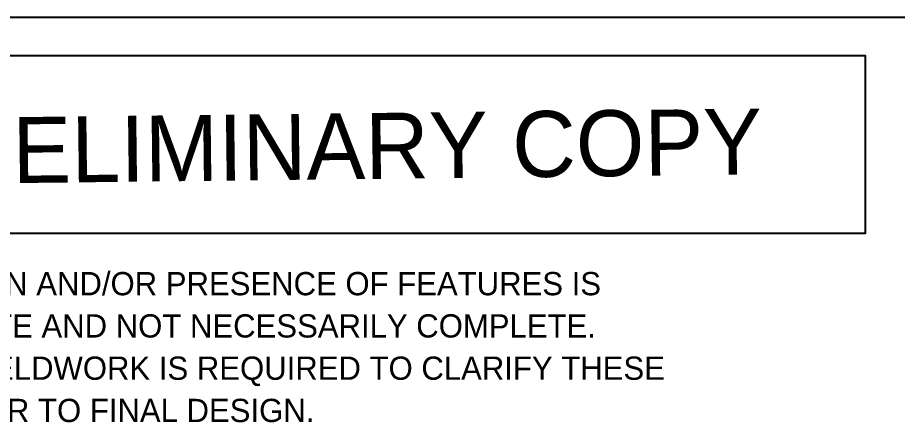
# Model space of a CAD drawing. Extents: x 477 to 783, y 495 to 674.
# Drawn here: x 698.31 to 714.96, y 662.74 to 670.4 of the extents above; entities that cross this region are included whole.
import ezdxf
from ezdxf.enums import TextEntityAlignment as Align

# ---------------------------------------------------------------- set-up
doc = ezdxf.new("R2010")
doc.units = 0
doc.layers.add('11', color=7, linetype='CONTINUOUS')
doc.styles.add('txt', font='TXT', dxfattribs={"height": 0.2})

# ---------------------------------------------------------------- blocks, each defined once
blk = doc.blocks.new('*O11')
at = {"layer": '11', "color": 30, "linetype": 'CONTINUOUS'}
blk.add_lwpolyline([(-10.103, 1.684), (10.104, 1.684), (10.104, -1.684), (-10.103, -1.684)], close=True, dxfattribs=at)
at = {"layer": '11', "color": 30, "linetype": 'CONTINUOUS', "style": 'txt'}
blk.add_text('PRELIMINARY COPY', height=1.248, rotation=0.666006, dxfattribs=at).set_placement((-0.101885, -0.035418), align=Align.MIDDLE)
blk = doc.blocks.new('*O18')
at = {"layer": '11', "color": 6, "linetype": 'CONTINUOUS'}
blk.add_line((38.95, 26.433), (-39, 26.433), dxfattribs=at)
blk = doc.blocks.new('*O17')
at = {"layer": '11', "color": 7, "linetype": 'CONTINUOUS'}
blk.add_blockref('*O18', (0, 9.448), dxfattribs=at)

msp = doc.modelspace()

# ---------------------------------------------------------------- block references
at = {"layer": '11', "color": 6, "linetype": 'CONTINUOUS'}
msp.add_blockref('*O17', (723.153, 634.52), dxfattribs=at)
at = {"layer": '11', "color": 30, "linetype": 'CONTINUOUS'}
msp.add_blockref('*O11', (704.246, 667.997), dxfattribs=at)

# ---------------------------------------------------------------- texts
at = {"layer": '11', "color": 7, "linetype": 'CONTINUOUS', "style": 'txt'}
for s, p in [('THE POSITION AND/OR PRESENCE OF FEATURES IS', (694.345, 665.146)), ('APPROXIMATE AND NOT NECESSARILY COMPLETE.', (694.345, 664.346)), ('FURTHER FIELDWORK IS REQUIRED TO CLARIFY THESE', (694.345, 663.546)), ('ISSUES PRIOR TO FINAL DESIGN.', (694.345, 662.746))]:
    msp.add_text(s, height=0.44, dxfattribs=at).set_placement(p)

doc.saveas('drawing.dxf')
